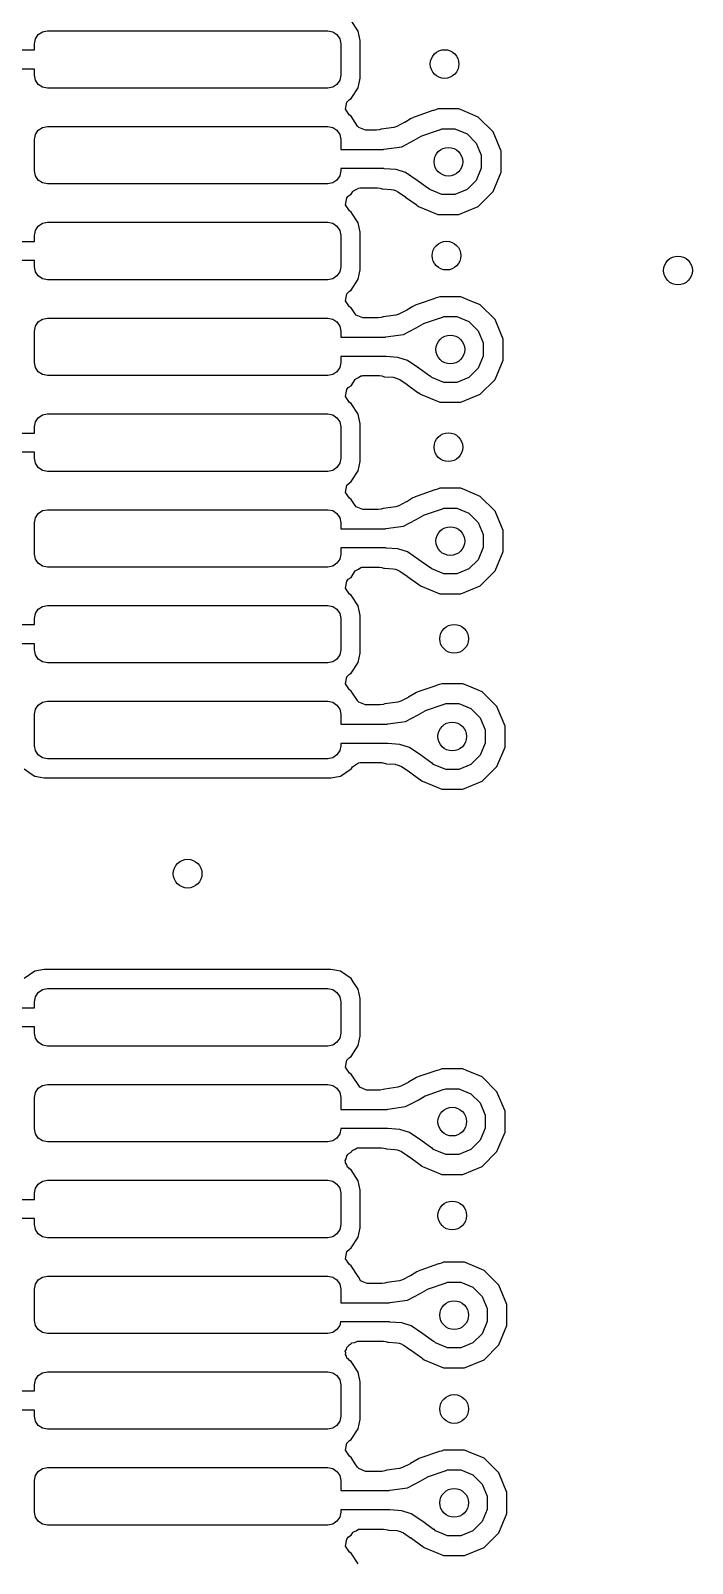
# Model space of a CAD drawing. Extents: x 114.9 to 199.6, y -137.1 to -76.7.
# Drawn here: x 180.48 to 183.93, y -105.03 to -97.03 of the extents above; entities that cross this region are included whole.
import ezdxf

# ---------------------------------------------------------------- set-up
doc = ezdxf.new("R2010")
doc.units = 0
doc.layers.add('BLACK', color=7, linetype='CONTINUOUS')

msp = doc.modelspace()

# ---------------------------------------------------------------- linework, layer by layer
at = {"layer": 'BLACK', "linetype": 'CONTINUOUS'}
for p, q in [((180.51797, -97.04597), (180.54009, -97.03119)), ((180.54009, -97.03119), (180.566182, -97.026)), ((180.566182, -97.026), (182.029818, -97.026)), ((182.029818, -97.026), (182.05591, -97.03119)), ((182.05591, -97.03119), (182.07803, -97.04597)), ((182.188713, -97.028365), (182.151431, -96.972569)), ((182.198499, -97.077568), (182.188713, -97.028365)), ((180.498, -97.094182), (180.50319, -97.06809)), ((180.498, -97.126), (180.498, -97.094182)), ((180.50319, -97.06809), (180.51797, -97.04597)), ((182.07803, -97.04597), (182.09281, -97.06809)), ((182.09281, -97.06809), (182.098, -97.094182)), ((182.098, -97.094182), (182.098, -97.257818)), ((182.1985, -97.274433), (182.198499, -97.077568)), ((175.014, -97.126), (180.498, -97.126)), ((180.498, -97.226), (175.034711, -97.226)), ((180.498, -97.257818), (180.498, -97.226)), ((180.50319, -97.28391), (180.498, -97.257818)), ((182.098, -97.257818), (182.09281, -97.28391)), ((182.188713, -97.323635), (182.1985, -97.274433)), ((180.51797, -97.30603), (180.50319, -97.28391)), ((180.54009, -97.32081), (180.51797, -97.30603)), ((180.566182, -97.326), (180.54009, -97.32081)), ((182.029818, -97.326), (180.566182, -97.326)), ((182.05591, -97.32081), (182.029818, -97.326)), ((182.07803, -97.30603), (182.05591, -97.32081)), ((182.09281, -97.28391), (182.07803, -97.30603)), ((182.151431, -97.379431), (182.188713, -97.323635)), ((182.121875, -97.435561), (182.12919, -97.398778)), ((182.14271, -97.466741), (182.121875, -97.435561)), ((182.12919, -97.398778), (182.142709, -97.385258)), ((182.142709, -97.385258), (182.151431, -97.379431)), ((182.593448, -97.439367), (182.581347, -97.442643)), ((182.6052, -97.4345), (182.593448, -97.439367)), ((182.7148, -97.4345), (182.6052, -97.4345)), ((182.714801, -97.4345), (182.7148, -97.4345)), ((182.735292, -97.442988), (182.714801, -97.4345)), ((182.151431, -97.472569), (182.14271, -97.466741)), ((182.173524, -97.505634), (182.151431, -97.472569)), ((182.185611, -97.523723), (182.173524, -97.505634)), ((182.429588, -97.505634), (182.391044, -97.525605)), ((182.432014, -97.504288), (182.429588, -97.505634)), ((182.464756, -97.484897), (182.432014, -97.504288)), ((182.464799, -97.484873), (182.464756, -97.484897)), ((182.474187, -97.479935), (182.464799, -97.484873)), ((182.474202, -97.479927), (182.474187, -97.479935)), ((182.476325, -97.478944), (182.474202, -97.479927)), ((182.47634, -97.478937), (182.476325, -97.478944)), ((182.486251, -97.474943), (182.47634, -97.478937)), ((182.486279, -97.474933), (182.486251, -97.474943)), ((182.578828, -97.442987), (182.486279, -97.474933)), ((182.581347, -97.442643), (182.578828, -97.442987)), ((182.816058, -97.476443), (182.735292, -97.442988)), ((182.816059, -97.476444), (182.816058, -97.476443)), ((182.816061, -97.476445), (182.816059, -97.476444)), ((182.893555, -97.553939), (182.816061, -97.476445)), ((180.498, -97.594182), (180.50319, -97.56809)), ((180.498, -97.757818), (180.498, -97.594182)), ((180.50319, -97.56809), (180.51797, -97.54597)), ((180.51797, -97.54597), (180.54009, -97.53119)), ((180.54009, -97.53119), (180.566182, -97.526)), ((180.566182, -97.526), (182.029818, -97.526)), ((182.029818, -97.526), (182.05591, -97.53119)), ((182.05591, -97.53119), (182.07803, -97.54597)), ((182.07803, -97.54597), (182.09281, -97.56809)), ((182.09281, -97.56809), (182.098, -97.594182)), ((182.098, -97.594182), (182.098, -97.646)), ((182.191705, -97.531148), (182.185611, -97.523723)), ((182.226353, -97.5455), (182.191705, -97.531148)), ((182.283846, -97.5455), (182.226353, -97.5455)), ((182.298438, -97.543277), (182.283846, -97.5455)), ((182.308552, -97.540121), (182.298438, -97.543277)), ((182.375405, -97.530609), (182.308552, -97.540121)), ((182.391044, -97.525605), (182.375405, -97.530609)), ((182.416267, -97.631359), (182.481999, -97.5973)), ((182.481999, -97.5973), (182.518542, -97.575658)), ((182.518542, -97.575658), (182.520679, -97.574668)), ((182.520679, -97.574668), (182.613253, -97.542714)), ((182.613253, -97.542714), (182.615087, -97.542824)), ((182.615087, -97.542824), (182.625859, -97.538363)), ((182.625859, -97.538363), (182.694141, -97.538363)), ((182.694141, -97.538363), (182.757225, -97.564493)), ((182.757225, -97.564493), (182.805507, -97.612775)), ((182.893555, -97.55394), (182.893555, -97.553939)), ((182.893557, -97.553942), (182.893555, -97.55394)), ((182.9355, -97.6552), (182.893557, -97.553942)), ((182.098, -97.646), (182.32055, -97.646)), ((182.32055, -97.646), (182.323412, -97.64457)), ((182.323412, -97.64457), (182.416267, -97.631359)), ((182.805507, -97.612775), (182.831637, -97.675859)), ((182.831637, -97.675859), (182.831637, -97.744141)), ((182.9355, -97.7648), (182.9355, -97.6552)), ((180.50319, -97.78391), (180.498, -97.757818)), ((182.098, -97.757818), (182.09281, -97.78391)), ((182.322735, -97.746), (182.098, -97.746)), ((182.098, -97.746), (182.098, -97.757818)), ((182.324253, -97.746756), (182.322735, -97.746)), ((182.386637, -97.751086), (182.324253, -97.746756)), ((182.436022, -97.766697), (182.386637, -97.751086)), ((182.831637, -97.744141), (182.805507, -97.807225)), ((180.51797, -97.80603), (180.50319, -97.78391)), ((180.54009, -97.82081), (180.51797, -97.80603)), ((180.566182, -97.826), (180.54009, -97.82081)), ((182.029818, -97.826), (180.566182, -97.826)), ((182.05591, -97.82081), (182.029818, -97.826)), ((182.07803, -97.80603), (182.05591, -97.82081)), ((182.09281, -97.78391), (182.07803, -97.80603)), ((182.496232, -97.807276), (182.436022, -97.766697)), ((182.55298, -97.848407), (182.496232, -97.807276)), ((182.805507, -97.807225), (182.757225, -97.855507)), ((182.893557, -97.866058), (182.9355, -97.7648)), ((182.121875, -97.935561), (182.12919, -97.898778)), ((182.12919, -97.898778), (182.134823, -97.891819)), ((182.134823, -97.891819), (182.138418, -97.888125)), ((182.138418, -97.888125), (182.151431, -97.879431)), ((182.151431, -97.879431), (182.161382, -97.864537)), ((182.161382, -97.864537), (182.164516, -97.861319)), ((182.164516, -97.861319), (182.177931, -97.85555)), ((182.177931, -97.85555), (182.190066, -97.847442)), ((182.190066, -97.847442), (182.198785, -97.846582)), ((182.198785, -97.846582), (182.198969, -97.846504)), ((182.198969, -97.846504), (182.199091, -97.846552)), ((182.199091, -97.846552), (182.199626, -97.8465)), ((182.199626, -97.8465), (182.290176, -97.8465)), ((182.290176, -97.8465), (182.303041, -97.848219)), ((182.303041, -97.848219), (182.311833, -97.850611)), ((182.311833, -97.850611), (182.316948, -97.852003)), ((182.316948, -97.852003), (182.360997, -97.855059)), ((182.360997, -97.855059), (182.372362, -97.857219)), ((182.372362, -97.857219), (182.382949, -97.860565)), ((182.382949, -97.860565), (182.395563, -97.866653)), ((182.395563, -97.866653), (182.435079, -97.893285)), ((182.435079, -97.893285), (182.436443, -97.894238)), ((182.436443, -97.894238), (182.491066, -97.933829)), ((182.5533, -97.848631), (182.55298, -97.848407)), ((182.556564, -97.849296), (182.5533, -97.848631)), ((182.562775, -97.855507), (182.556564, -97.849296)), ((182.625859, -97.881637), (182.562775, -97.855507)), ((182.694141, -97.881637), (182.625859, -97.881637)), ((182.757225, -97.855507), (182.694141, -97.881637)), ((182.816061, -97.943555), (182.893555, -97.866061)), ((182.893555, -97.86606), (182.893557, -97.866058)), ((182.893555, -97.866061), (182.893555, -97.86606)), ((182.14271, -97.966741), (182.121875, -97.935561)), ((182.151431, -97.972569), (182.14271, -97.966741)), ((182.188713, -98.028365), (182.151431, -97.972569)), ((182.491066, -97.933829), (182.49248, -97.934836)), ((182.49248, -97.934836), (182.492528, -97.93487)), ((182.492528, -97.93487), (182.492537, -97.934876)), ((182.492537, -97.934876), (182.494861, -97.936503)), ((182.494861, -97.936503), (182.494809, -97.936577)), ((182.494809, -97.936577), (182.503603, -97.943219)), ((182.503603, -97.943219), (182.503939, -97.943555)), ((182.503939, -97.943555), (182.50394, -97.943555)), ((182.50394, -97.943555), (182.503942, -97.943557)), ((182.503942, -97.943557), (182.6052, -97.9855)), ((182.6052, -97.9855), (182.605202, -97.9855)), ((182.605202, -97.9855), (182.714798, -97.9855)), ((182.714798, -97.9855), (182.7148, -97.9855)), ((182.7148, -97.9855), (182.816058, -97.943557)), ((182.816058, -97.943557), (182.81606, -97.943555)), ((182.81606, -97.943555), (182.816061, -97.943555)), ((180.498, -98.094182), (180.50319, -98.06809)), ((180.50319, -98.06809), (180.51797, -98.04597)), ((180.51797, -98.04597), (180.54009, -98.03119)), ((180.54009, -98.03119), (180.566182, -98.026)), ((180.566182, -98.026), (182.029818, -98.026)), ((182.029818, -98.026), (182.05591, -98.03119)), ((182.05591, -98.03119), (182.07803, -98.04597)), ((182.07803, -98.04597), (182.09281, -98.06809)), ((182.09281, -98.06809), (182.098, -98.094182)), ((182.198499, -98.077568), (182.188713, -98.028365)), ((182.1985, -98.274433), (182.198499, -98.077568)), ((176.044, -98.126), (180.498, -98.126)), ((180.498, -98.126), (180.498, -98.094182)), ((182.098, -98.094182), (182.098, -98.257818)), ((180.498, -98.226), (176.064711, -98.226)), ((180.498, -98.257818), (180.498, -98.226)), ((180.50319, -98.28391), (180.498, -98.257818)), ((180.51797, -98.30603), (180.50319, -98.28391)), ((180.54009, -98.32081), (180.51797, -98.30603)), ((182.07803, -98.30603), (182.05591, -98.32081)), ((182.09281, -98.28391), (182.07803, -98.30603)), ((182.098, -98.257818), (182.09281, -98.28391)), ((182.188713, -98.323635), (182.1985, -98.274433)), ((180.566182, -98.326), (180.54009, -98.32081)), ((182.029818, -98.326), (180.566182, -98.326)), ((182.05591, -98.32081), (182.029818, -98.326)), ((182.121875, -98.435561), (182.12919, -98.398778)), ((182.12919, -98.398778), (182.142709, -98.385258)), ((182.142709, -98.385258), (182.151431, -98.379431)), ((182.151431, -98.379431), (182.188713, -98.323635)), ((182.14271, -98.466741), (182.121875, -98.435561)), ((182.148915, -98.470888), (182.14271, -98.466741)), ((182.151431, -98.472569), (182.148915, -98.470888)), ((182.172248, -98.503723), (182.151431, -98.472569)), ((182.474756, -98.464897), (182.442014, -98.484288)), ((182.474799, -98.464873), (182.474756, -98.464897)), ((182.484187, -98.459935), (182.474799, -98.464873)), ((182.484202, -98.459927), (182.484187, -98.459935)), ((182.486325, -98.458944), (182.484202, -98.459927)), ((182.48634, -98.458937), (182.486325, -98.458944)), ((182.496251, -98.454943), (182.48634, -98.458937)), ((182.496279, -98.454933), (182.496251, -98.454943)), ((182.588828, -98.422987), (182.496279, -98.454933)), ((182.591347, -98.422643), (182.588828, -98.422987)), ((182.603448, -98.419367), (182.591347, -98.422643)), ((182.6152, -98.4145), (182.603448, -98.419367)), ((182.7248, -98.4145), (182.6152, -98.4145)), ((182.724801, -98.4145), (182.7248, -98.4145)), ((182.761947, -98.429887), (182.724801, -98.4145)), ((182.826058, -98.456443), (182.761947, -98.429887)), ((182.826059, -98.456444), (182.826058, -98.456443)), ((182.826061, -98.456445), (182.826059, -98.456444)), ((182.903555, -98.533939), (182.826061, -98.456445)), ((180.50319, -98.56809), (180.51797, -98.54597)), ((180.51797, -98.54597), (180.54009, -98.53119)), ((180.54009, -98.53119), (180.566182, -98.526)), ((180.566182, -98.526), (182.029818, -98.526)), ((182.029818, -98.526), (182.05591, -98.53119)), ((182.05591, -98.53119), (182.07803, -98.54597)), ((182.07803, -98.54597), (182.09281, -98.56809)), ((182.178342, -98.511148), (182.172248, -98.503723)), ((182.21299, -98.5255), (182.178342, -98.511148)), ((182.293846, -98.5255), (182.21299, -98.5255)), ((182.308438, -98.523277), (182.293846, -98.5255)), ((182.318552, -98.520121), (182.308438, -98.523277)), ((182.385405, -98.510609), (182.318552, -98.520121)), ((182.401044, -98.505605), (182.385405, -98.510609)), ((182.439588, -98.485634), (182.401044, -98.505605)), ((182.442014, -98.484288), (182.439588, -98.485634)), ((182.491999, -98.5773), (182.528542, -98.555658)), ((182.528542, -98.555658), (182.530679, -98.554668)), ((182.530679, -98.554668), (182.623253, -98.522714)), ((182.623253, -98.522714), (182.625087, -98.522824)), ((182.625087, -98.522824), (182.635859, -98.518363)), ((182.635859, -98.518363), (182.704141, -98.518363)), ((182.704141, -98.518363), (182.767225, -98.544493)), ((182.767225, -98.544493), (182.815507, -98.592775)), ((182.903555, -98.53394), (182.903555, -98.533939)), ((182.903557, -98.533942), (182.903555, -98.53394)), ((182.9455, -98.6352), (182.903557, -98.533942)), ((180.498, -98.594182), (180.50319, -98.56809)), ((180.498, -98.757818), (180.498, -98.594182)), ((182.09281, -98.56809), (182.098, -98.594182)), ((182.098, -98.594182), (182.098, -98.626)), ((182.098, -98.626), (182.33055, -98.626)), ((182.33055, -98.626), (182.333412, -98.62457)), ((182.333412, -98.62457), (182.426267, -98.611359)), ((182.426267, -98.611359), (182.491999, -98.5773)), ((182.815507, -98.592775), (182.841637, -98.655859)), ((182.9455, -98.7448), (182.9455, -98.6352)), ((182.841637, -98.655859), (182.841637, -98.724141)), ((180.50319, -98.78391), (180.498, -98.757818)), ((180.51797, -98.80603), (180.50319, -98.78391)), ((182.09281, -98.78391), (182.07803, -98.80603)), ((182.098, -98.757818), (182.09281, -98.78391)), ((182.332735, -98.726), (182.098, -98.726)), ((182.098, -98.726), (182.098, -98.757818)), ((182.334253, -98.726756), (182.332735, -98.726)), ((182.396637, -98.731086), (182.334253, -98.726756)), ((182.446022, -98.746697), (182.396637, -98.731086)), ((182.506232, -98.787276), (182.446022, -98.746697)), ((182.56298, -98.828407), (182.506232, -98.787276)), ((182.815507, -98.787225), (182.767225, -98.835507)), ((182.841637, -98.724141), (182.815507, -98.787225)), ((182.903557, -98.846058), (182.9455, -98.7448)), ((180.54009, -98.82081), (180.51797, -98.80603)), ((180.566182, -98.826), (180.54009, -98.82081)), ((182.029818, -98.826), (180.566182, -98.826)), ((182.05591, -98.82081), (182.029818, -98.826)), ((182.07803, -98.80603), (182.05591, -98.82081)), ((182.137057, -98.889035), (182.151431, -98.879431)), ((182.151431, -98.879431), (182.17384, -98.845893)), ((182.17384, -98.845893), (182.175703, -98.843709)), ((182.175703, -98.843709), (182.190042, -98.836387)), ((182.190042, -98.836387), (182.203431, -98.827441)), ((182.203431, -98.827441), (182.208549, -98.826937)), ((182.208549, -98.826937), (182.209104, -98.826654)), ((182.209104, -98.826654), (182.209645, -98.826829)), ((182.209645, -98.826829), (182.21299, -98.8265)), ((182.21299, -98.8265), (182.300176, -98.8265)), ((182.300176, -98.8265), (182.313041, -98.828219)), ((182.313041, -98.828219), (182.321833, -98.830611)), ((182.321833, -98.830611), (182.326948, -98.832003)), ((182.326948, -98.832003), (182.370997, -98.835059)), ((182.370997, -98.835059), (182.382362, -98.837219)), ((182.382362, -98.837219), (182.392949, -98.840565)), ((182.392949, -98.840565), (182.405563, -98.846653)), ((182.405563, -98.846653), (182.445079, -98.873285)), ((182.445079, -98.873285), (182.446443, -98.874238)), ((182.446443, -98.874238), (182.501066, -98.913829)), ((182.5633, -98.828631), (182.56298, -98.828407)), ((182.566564, -98.829296), (182.5633, -98.828631)), ((182.572775, -98.835507), (182.566564, -98.829296)), ((182.635859, -98.861637), (182.572775, -98.835507)), ((182.704141, -98.861637), (182.635859, -98.861637)), ((182.767225, -98.835507), (182.704141, -98.861637)), ((182.826061, -98.923555), (182.903555, -98.846061)), ((182.903555, -98.84606), (182.903557, -98.846058)), ((182.903555, -98.846061), (182.903555, -98.84606)), ((182.121875, -98.935561), (182.12919, -98.898778)), ((182.14271, -98.966741), (182.121875, -98.935561)), ((182.12919, -98.898778), (182.132646, -98.894209)), ((182.132646, -98.894209), (182.137057, -98.889035)), ((182.501066, -98.913829), (182.50248, -98.914836)), ((182.50248, -98.914836), (182.502528, -98.91487)), ((182.502528, -98.91487), (182.502537, -98.914876)), ((182.502537, -98.914876), (182.504861, -98.916503)), ((182.504861, -98.916503), (182.504809, -98.916577)), ((182.504809, -98.916577), (182.513603, -98.923219)), ((182.513603, -98.923219), (182.513939, -98.923555)), ((182.513939, -98.923555), (182.51394, -98.923555)), ((182.51394, -98.923555), (182.513942, -98.923557)), ((182.513942, -98.923557), (182.6152, -98.9655)), ((182.7248, -98.9655), (182.826058, -98.923557)), ((182.826058, -98.923557), (182.82606, -98.923555)), ((182.82606, -98.923555), (182.826061, -98.923555)), ((180.51797, -99.04597), (180.54009, -99.03119)), ((180.54009, -99.03119), (180.566182, -99.026)), ((180.566182, -99.026), (182.029818, -99.026)), ((182.029818, -99.026), (182.05591, -99.03119)), ((182.05591, -99.03119), (182.07803, -99.04597)), ((182.151431, -98.972569), (182.14271, -98.966741)), ((182.188713, -99.028365), (182.151431, -98.972569)), ((182.198499, -99.077568), (182.188713, -99.028365)), ((182.6152, -98.9655), (182.615202, -98.9655)), ((182.615202, -98.9655), (182.724798, -98.9655)), ((182.724798, -98.9655), (182.7248, -98.9655)), ((180.498, -99.094182), (180.50319, -99.06809)), ((180.498, -99.126), (180.498, -99.094182)), ((180.50319, -99.06809), (180.51797, -99.04597)), ((182.07803, -99.04597), (182.09281, -99.06809)), ((182.09281, -99.06809), (182.098, -99.094182)), ((182.098, -99.094182), (182.098, -99.257818)), ((182.198499, -99.115198), (182.198499, -99.077568)), ((182.1985, -99.274433), (182.198499, -99.115198)), ((178.714, -99.126), (180.498, -99.126)), ((180.498, -99.226), (178.734711, -99.226)), ((180.498, -99.257818), (180.498, -99.226)), ((180.50319, -99.28391), (180.498, -99.257818)), ((182.098, -99.257818), (182.09281, -99.28391)), ((182.188713, -99.323635), (182.1985, -99.274433)), ((180.51797, -99.30603), (180.50319, -99.28391)), ((180.54009, -99.32081), (180.51797, -99.30603)), ((180.566182, -99.326), (180.54009, -99.32081)), ((182.029818, -99.326), (180.566182, -99.326)), ((182.05591, -99.32081), (182.029818, -99.326)), ((182.07803, -99.30603), (182.05591, -99.32081)), ((182.09281, -99.28391), (182.07803, -99.30603)), ((182.151431, -99.379431), (182.188713, -99.323635)), ((182.121875, -99.435561), (182.12919, -99.398778)), ((182.14271, -99.466741), (182.121875, -99.435561)), ((182.12919, -99.398778), (182.142709, -99.385258)), ((182.142709, -99.385258), (182.151431, -99.379431)), ((182.588828, -99.422987), (182.496279, -99.454933)), ((182.591347, -99.422643), (182.588828, -99.422987)), ((182.603448, -99.419367), (182.591347, -99.422643)), ((182.6152, -99.4145), (182.603448, -99.419367)), ((182.7248, -99.4145), (182.6152, -99.4145)), ((182.724801, -99.4145), (182.7248, -99.4145)), ((182.745292, -99.422988), (182.724801, -99.4145)), ((182.826058, -99.456443), (182.745292, -99.422988)), ((182.15143, -99.472568), (182.14271, -99.466741)), ((182.151431, -99.472569), (182.15143, -99.472568)), ((182.172248, -99.503723), (182.151431, -99.472569)), ((182.178342, -99.511148), (182.172248, -99.503723)), ((182.21299, -99.5255), (182.178342, -99.511148)), ((182.385405, -99.510609), (182.318552, -99.520121)), ((182.401044, -99.505605), (182.385405, -99.510609)), ((182.439588, -99.485634), (182.401044, -99.505605)), ((182.442014, -99.484288), (182.439588, -99.485634)), ((182.474756, -99.464897), (182.442014, -99.484288)), ((182.474799, -99.464873), (182.474756, -99.464897)), ((182.484187, -99.459935), (182.474799, -99.464873)), ((182.484202, -99.459927), (182.484187, -99.459935)), ((182.486325, -99.458944), (182.484202, -99.459927)), ((182.48634, -99.458937), (182.486325, -99.458944)), ((182.496251, -99.454943), (182.48634, -99.458937)), ((182.496279, -99.454933), (182.496251, -99.454943)), ((182.625087, -99.522824), (182.635859, -99.518363)), ((182.635859, -99.518363), (182.704141, -99.518363)), ((182.704141, -99.518363), (182.767225, -99.544493)), ((182.826059, -99.456444), (182.826058, -99.456443)), ((182.826061, -99.456445), (182.826059, -99.456444)), ((182.903555, -99.533939), (182.826061, -99.456445)), ((180.498, -99.594182), (180.50319, -99.56809)), ((180.498, -99.757818), (180.498, -99.594182)), ((180.50319, -99.56809), (180.51797, -99.54597)), ((180.51797, -99.54597), (180.54009, -99.53119)), ((180.54009, -99.53119), (180.566182, -99.526)), ((180.566182, -99.526), (182.029818, -99.526)), ((182.029818, -99.526), (182.05591, -99.53119)), ((182.05591, -99.53119), (182.07803, -99.54597)), ((182.07803, -99.54597), (182.09281, -99.56809)), ((182.09281, -99.56809), (182.098, -99.594182)), ((182.098, -99.594182), (182.098, -99.626)), ((182.293846, -99.5255), (182.21299, -99.5255)), ((182.308438, -99.523277), (182.293846, -99.5255)), ((182.318552, -99.520121), (182.308438, -99.523277)), ((182.426267, -99.611359), (182.491999, -99.5773)), ((182.491999, -99.5773), (182.528542, -99.555658)), ((182.528542, -99.555658), (182.530679, -99.554668)), ((182.530679, -99.554668), (182.623253, -99.522714)), ((182.623253, -99.522714), (182.625087, -99.522824)), ((182.767225, -99.544493), (182.815507, -99.592775)), ((182.815507, -99.592775), (182.841637, -99.655859)), ((182.903555, -99.53394), (182.903555, -99.533939)), ((182.903557, -99.533942), (182.903555, -99.53394)), ((182.9455, -99.6352), (182.903557, -99.533942)), ((182.098, -99.626), (182.33055, -99.626)), ((182.33055, -99.626), (182.333412, -99.62457)), ((182.333412, -99.62457), (182.426267, -99.611359)), ((182.841637, -99.655859), (182.841637, -99.724141)), ((182.9455, -99.7448), (182.9455, -99.6352)), ((180.50319, -99.78391), (180.498, -99.757818)), ((182.098, -99.757818), (182.09281, -99.78391)), ((182.332735, -99.726), (182.098, -99.726)), ((182.098, -99.726), (182.098, -99.757818)), ((182.334253, -99.726756), (182.332735, -99.726)), ((182.396637, -99.731086), (182.334253, -99.726756)), ((182.446022, -99.746697), (182.396637, -99.731086)), ((182.506232, -99.787276), (182.446022, -99.746697)), ((182.841637, -99.724141), (182.815507, -99.787225)), ((182.903557, -99.846058), (182.9455, -99.7448)), ((180.51797, -99.80603), (180.50319, -99.78391)), ((180.54009, -99.82081), (180.51797, -99.80603)), ((180.566182, -99.826), (180.54009, -99.82081)), ((182.029818, -99.826), (180.566182, -99.826)), ((182.05591, -99.82081), (182.029818, -99.826)), ((182.07803, -99.80603), (182.05591, -99.82081)), ((182.09281, -99.78391), (182.07803, -99.80603)), ((182.175703, -99.843709), (182.190042, -99.836387)), ((182.190042, -99.836387), (182.203431, -99.827441)), ((182.203431, -99.827441), (182.208549, -99.826937)), ((182.208549, -99.826937), (182.209104, -99.826654)), ((182.209104, -99.826654), (182.209645, -99.826829)), ((182.209645, -99.826829), (182.21299, -99.8265)), ((182.21299, -99.8265), (182.300176, -99.8265)), ((182.300176, -99.8265), (182.313041, -99.828219)), ((182.313041, -99.828219), (182.321833, -99.830611)), ((182.321833, -99.830611), (182.326948, -99.832003)), ((182.326948, -99.832003), (182.370997, -99.835059)), ((182.370997, -99.835059), (182.382362, -99.837219)), ((182.382362, -99.837219), (182.392949, -99.840565)), ((182.56298, -99.828407), (182.506232, -99.787276)), ((182.5633, -99.828631), (182.56298, -99.828407)), ((182.566564, -99.829296), (182.5633, -99.828631)), ((182.572775, -99.835507), (182.566564, -99.829296)), ((182.635859, -99.861637), (182.572775, -99.835507)), ((182.767225, -99.835507), (182.704141, -99.861637)), ((182.815507, -99.787225), (182.767225, -99.835507)), ((182.121875, -99.935561), (182.12919, -99.898778)), ((182.12919, -99.898778), (182.132646, -99.894209)), ((182.132646, -99.894209), (182.137057, -99.889035)), ((182.137057, -99.889035), (182.151431, -99.879431)), ((182.151431, -99.879431), (182.17384, -99.845893)), ((182.17384, -99.845893), (182.175703, -99.843709)), ((182.392949, -99.840565), (182.405563, -99.846653)), ((182.405563, -99.846653), (182.445079, -99.873285)), ((182.445079, -99.873285), (182.446443, -99.874238)), ((182.446443, -99.874238), (182.501066, -99.913829)), ((182.501066, -99.913829), (182.50248, -99.914836)), ((182.50248, -99.914836), (182.502528, -99.91487)), ((182.502528, -99.91487), (182.502537, -99.914876)), ((182.502537, -99.914876), (182.504861, -99.916503)), ((182.504861, -99.916503), (182.504809, -99.916577)), ((182.504809, -99.916577), (182.513603, -99.923219)), ((182.704141, -99.861637), (182.635859, -99.861637)), ((182.826061, -99.923555), (182.903555, -99.846061)), ((182.903555, -99.84606), (182.903557, -99.846058)), ((182.903555, -99.846061), (182.903555, -99.84606)), ((182.14271, -99.966741), (182.121875, -99.935561)), ((182.151431, -99.972569), (182.14271, -99.966741)), ((182.188713, -100.028365), (182.151431, -99.972569)), ((182.513603, -99.923219), (182.513939, -99.923555)), ((182.513939, -99.923555), (182.51394, -99.923555)), ((182.51394, -99.923555), (182.513942, -99.923557)), ((182.513942, -99.923557), (182.6152, -99.9655)), ((182.6152, -99.9655), (182.615202, -99.9655)), ((182.615202, -99.9655), (182.724798, -99.9655)), ((182.724798, -99.9655), (182.7248, -99.9655)), ((182.7248, -99.9655), (182.826058, -99.923557)), ((182.826058, -99.923557), (182.82606, -99.923555)), ((182.82606, -99.923555), (182.826061, -99.923555)), ((180.498, -100.094182), (180.50319, -100.06809)), ((180.50319, -100.06809), (180.51797, -100.04597)), ((180.51797, -100.04597), (180.54009, -100.03119)), ((180.54009, -100.03119), (180.566182, -100.026)), ((180.566182, -100.026), (182.029818, -100.026)), ((182.029818, -100.026), (182.05591, -100.03119)), ((182.05591, -100.03119), (182.07803, -100.04597)), ((182.07803, -100.04597), (182.09281, -100.06809)), ((182.09281, -100.06809), (182.098, -100.094182)), ((182.198499, -100.077567), (182.188713, -100.028365)), ((182.198499, -100.077568), (182.198499, -100.077567)), ((182.1985, -100.274433), (182.198499, -100.077568)), ((179.304, -100.126), (180.498, -100.126)), ((180.498, -100.126), (180.498, -100.094182)), ((182.098, -100.094182), (182.098, -100.257818)), ((180.498, -100.226), (179.324711, -100.226)), ((180.498, -100.257818), (180.498, -100.226)), ((180.50319, -100.28391), (180.498, -100.257818)), ((180.51797, -100.30603), (180.50319, -100.28391)), ((180.54009, -100.32081), (180.51797, -100.30603)), ((182.07803, -100.30603), (182.05591, -100.32081)), ((182.09281, -100.28391), (182.07803, -100.30603)), ((182.098, -100.257818), (182.09281, -100.28391)), ((182.188713, -100.323635), (182.1985, -100.274433)), ((180.566182, -100.326), (180.54009, -100.32081)), ((182.029818, -100.326), (180.566182, -100.326)), ((182.05591, -100.32081), (182.029818, -100.326)), ((182.121875, -100.435561), (182.12919, -100.398778)), ((182.12919, -100.398778), (182.142709, -100.385258)), ((182.142709, -100.385258), (182.151431, -100.379431)), ((182.151431, -100.379431), (182.188713, -100.323635)), ((182.14271, -100.466741), (182.121875, -100.435561)), ((182.151431, -100.472569), (182.14271, -100.466741)), ((182.184579, -100.522179), (182.151431, -100.472569)), ((182.494187, -100.479935), (182.484799, -100.484873)), ((182.494202, -100.479927), (182.494187, -100.479935)), ((182.496325, -100.478944), (182.494202, -100.479927)), ((182.49634, -100.478937), (182.496325, -100.478944)), ((182.506251, -100.474943), (182.49634, -100.478937)), ((182.506279, -100.474933), (182.506251, -100.474943)), ((182.598828, -100.442987), (182.506279, -100.474933)), ((182.601347, -100.442643), (182.598828, -100.442987)), ((182.613448, -100.439367), (182.601347, -100.442643)), ((182.6252, -100.4345), (182.613448, -100.439367)), ((182.7348, -100.4345), (182.6252, -100.4345)), ((182.734801, -100.4345), (182.7348, -100.4345)), ((182.766419, -100.447597), (182.734801, -100.4345)), ((182.836058, -100.476443), (182.766419, -100.447597)), ((182.836059, -100.476444), (182.836058, -100.476443)), ((182.836061, -100.476445), (182.836059, -100.476444)), ((182.913555, -100.553939), (182.836061, -100.476445)), ((180.50319, -100.56809), (180.51797, -100.54597)), ((180.51797, -100.54597), (180.54009, -100.53119)), ((180.54009, -100.53119), (180.566182, -100.526)), ((180.566182, -100.526), (182.029818, -100.526)), ((182.029818, -100.526), (182.05591, -100.53119)), ((182.05591, -100.53119), (182.07803, -100.54597)), ((182.07803, -100.54597), (182.09281, -100.56809)), ((182.185611, -100.523723), (182.184579, -100.522179)), ((182.191705, -100.531148), (182.185611, -100.523723)), ((182.226353, -100.5455), (182.191705, -100.531148)), ((182.303846, -100.5455), (182.226353, -100.5455)), ((182.318438, -100.543277), (182.303846, -100.5455)), ((182.328552, -100.540121), (182.318438, -100.543277)), ((182.395405, -100.530609), (182.328552, -100.540121)), ((182.411044, -100.525605), (182.395405, -100.530609)), ((182.449588, -100.505634), (182.411044, -100.525605)), ((182.452014, -100.504288), (182.449588, -100.505634)), ((182.484756, -100.484897), (182.452014, -100.504288)), ((182.484799, -100.484873), (182.484756, -100.484897)), ((182.540679, -100.574668), (182.633253, -100.542714)), ((182.633253, -100.542714), (182.635087, -100.542824)), ((182.635087, -100.542824), (182.645859, -100.538363)), ((182.645859, -100.538363), (182.714141, -100.538363)), ((182.714141, -100.538363), (182.777225, -100.564493)), ((182.913555, -100.55394), (182.913555, -100.553939)), ((182.913557, -100.553942), (182.913555, -100.55394)), ((182.9555, -100.6552), (182.913557, -100.553942)), ((180.498, -100.594182), (180.50319, -100.56809)), ((180.498, -100.757818), (180.498, -100.594182)), ((182.09281, -100.56809), (182.098, -100.594182)), ((182.098, -100.594182), (182.098, -100.646)), ((182.343412, -100.64457), (182.436267, -100.631359)), ((182.436267, -100.631359), (182.501999, -100.5973)), ((182.501999, -100.5973), (182.538542, -100.575658)), ((182.538542, -100.575658), (182.540679, -100.574668)), ((182.777225, -100.564493), (182.825507, -100.612775)), ((182.825507, -100.612775), (182.851637, -100.675859)), ((182.098, -100.646), (182.34055, -100.646)), ((182.34055, -100.646), (182.343412, -100.64457)), ((182.851637, -100.675859), (182.851637, -100.744141)), ((182.9555, -100.7648), (182.9555, -100.6552)), ((180.50319, -100.78391), (180.498, -100.757818)), ((180.51797, -100.80603), (180.50319, -100.78391)), ((182.09281, -100.78391), (182.07803, -100.80603)), ((182.098, -100.757818), (182.09281, -100.78391)), ((182.342735, -100.746), (182.098, -100.746)), ((182.098, -100.746), (182.098, -100.757818)), ((182.344253, -100.746756), (182.342735, -100.746)), ((182.406637, -100.751086), (182.344253, -100.746756)), ((182.456022, -100.766697), (182.406637, -100.751086)), ((182.516232, -100.807276), (182.456022, -100.766697)), ((182.851637, -100.744141), (182.825507, -100.807225)), ((182.913557, -100.866058), (182.9555, -100.7648)), ((180.444568, -100.879431), (180.481683, -100.90423)), ((180.54009, -100.82081), (180.51797, -100.80603)), ((180.566182, -100.826), (180.54009, -100.82081)), ((182.029818, -100.826), (180.566182, -100.826)), ((182.05591, -100.82081), (182.029818, -100.826)), ((182.07803, -100.80603), (182.05591, -100.82081)), ((182.095635, -100.916713), (182.151431, -100.879431)), ((182.151431, -100.879431), (182.153328, -100.876592)), ((182.153328, -100.876592), (182.158884, -100.868278)), ((182.158884, -100.868278), (182.190066, -100.847442)), ((182.190066, -100.847442), (182.199626, -100.8465)), ((182.199626, -100.8465), (182.310176, -100.8465)), ((182.310176, -100.8465), (182.316263, -100.84688)), ((182.316263, -100.84688), (182.319705, -100.84731)), ((182.319705, -100.84731), (182.336948, -100.852003)), ((182.336948, -100.852003), (182.382344, -100.855153)), ((182.382344, -100.855153), (182.383684, -100.855321)), ((182.383684, -100.855321), (182.384341, -100.855695)), ((182.384341, -100.855695), (182.392362, -100.857219)), ((182.392362, -100.857219), (182.402949, -100.860565)), ((182.402949, -100.860565), (182.415563, -100.866653)), ((182.415563, -100.866653), (182.455079, -100.893285)), ((182.57298, -100.848407), (182.516232, -100.807276)), ((182.5733, -100.848631), (182.57298, -100.848407)), ((182.576564, -100.849296), (182.5733, -100.848631)), ((182.582775, -100.855507), (182.576564, -100.849296)), ((182.645859, -100.881637), (182.582775, -100.855507)), ((182.777225, -100.855507), (182.714141, -100.881637)), ((182.825507, -100.807225), (182.777225, -100.855507)), ((182.836061, -100.943555), (182.913555, -100.866061)), ((182.913555, -100.86606), (182.913557, -100.866058)), ((182.913555, -100.866061), (182.913555, -100.86606)), ((180.481683, -100.90423), (180.500365, -100.916713)), ((180.500365, -100.916713), (180.500367, -100.916714)), ((180.500367, -100.916714), (180.529832, -100.922574)), ((180.529832, -100.922574), (180.549567, -100.9265)), ((180.549567, -100.9265), (182.046432, -100.926499)), ((182.046432, -100.926499), (182.095635, -100.916713)), ((182.455079, -100.893285), (182.456443, -100.894238)), ((182.456443, -100.894238), (182.511066, -100.933829)), ((182.511066, -100.933829), (182.51248, -100.934836)), ((182.51248, -100.934836), (182.512528, -100.93487)), ((182.512528, -100.93487), (182.512537, -100.934876)), ((182.512537, -100.934876), (182.514861, -100.936503)), ((182.514861, -100.936503), (182.514809, -100.936577)), ((182.514809, -100.936577), (182.523603, -100.943219)), ((182.523603, -100.943219), (182.523939, -100.943555)), ((182.523939, -100.943555), (182.52394, -100.943555)), ((182.52394, -100.943555), (182.523942, -100.943557)), ((182.523942, -100.943557), (182.6252, -100.9855)), ((182.714141, -100.881637), (182.645859, -100.881637)), ((182.7348, -100.9855), (182.836058, -100.943557)), ((182.836058, -100.943557), (182.83606, -100.943555)), ((182.83606, -100.943555), (182.836061, -100.943555)), ((182.6252, -100.9855), (182.625202, -100.9855)), ((182.625202, -100.9855), (182.734798, -100.9855)), ((182.734798, -100.9855), (182.7348, -100.9855)), ((180.500364, -101.935287), (180.444568, -101.972568)), ((180.549569, -101.9255), (180.500364, -101.935287)), ((182.046435, -101.9255), (180.549569, -101.9255)), ((182.095632, -101.935285), (182.046435, -101.9255)), ((182.151431, -101.972568), (182.095632, -101.935285)), ((182.163294, -101.990323), (182.151431, -101.972568)), ((182.188713, -102.028365), (182.163294, -101.990323)), ((180.498, -102.094182), (180.50319, -102.06809)), ((180.50319, -102.06809), (180.51797, -102.04597)), ((180.51797, -102.04597), (180.54009, -102.03119)), ((180.54009, -102.03119), (180.566182, -102.026)), ((180.566182, -102.026), (182.029818, -102.026)), ((182.029818, -102.026), (182.05591, -102.03119)), ((182.05591, -102.03119), (182.07803, -102.04597)), ((182.07803, -102.04597), (182.09281, -102.06809)), ((182.09281, -102.06809), (182.098, -102.094182)), ((182.198499, -102.077567), (182.188713, -102.028365)), ((182.198499, -102.077568), (182.198499, -102.077567)), ((182.1985, -102.274433), (182.198499, -102.077568)), ((178.684, -102.126), (180.498, -102.126)), ((180.498, -102.126), (180.498, -102.094182)), ((182.098, -102.094182), (182.098, -102.257818)), ((180.498, -102.226), (178.70471, -102.226)), ((180.498, -102.257818), (180.498, -102.226)), ((180.50319, -102.28391), (180.498, -102.257818)), ((180.51797, -102.30603), (180.50319, -102.28391)), ((180.54009, -102.32081), (180.51797, -102.30603)), ((182.07803, -102.30603), (182.05591, -102.32081)), ((182.09281, -102.28391), (182.07803, -102.30603)), ((182.098, -102.257818), (182.09281, -102.28391)), ((182.188713, -102.323635), (182.1985, -102.274433)), ((180.566182, -102.326), (180.54009, -102.32081)), ((182.029818, -102.326), (180.566182, -102.326)), ((182.05591, -102.32081), (182.029818, -102.326)), ((182.121875, -102.435561), (182.12919, -102.398778)), ((182.12919, -102.398778), (182.142709, -102.385258)), ((182.142709, -102.385258), (182.151431, -102.379431)), ((182.151431, -102.379431), (182.188713, -102.323635)), ((182.14271, -102.466741), (182.121875, -102.435561)), ((182.151431, -102.472569), (182.14271, -102.466741)), ((182.162372, -102.488944), (182.151431, -102.472569)), ((182.598828, -102.452987), (182.506279, -102.484933)), ((182.601347, -102.452643), (182.598828, -102.452987)), ((182.613448, -102.449367), (182.601347, -102.452643)), ((182.6252, -102.4445), (182.613448, -102.449367)), ((182.7348, -102.4445), (182.6252, -102.4445)), ((182.734801, -102.4445), (182.7348, -102.4445)), ((182.755292, -102.452988), (182.734801, -102.4445)), ((182.836058, -102.486443), (182.755292, -102.452988)), ((180.50319, -102.56809), (180.51797, -102.54597)), ((180.51797, -102.54597), (180.54009, -102.53119)), ((180.54009, -102.53119), (180.566182, -102.526)), ((180.566182, -102.526), (182.029818, -102.526)), ((182.029818, -102.526), (182.05591, -102.53119)), ((182.05591, -102.53119), (182.07803, -102.54597)), ((182.07803, -102.54597), (182.09281, -102.56809)), ((182.191394, -102.532378), (182.162372, -102.488944)), ((182.191941, -102.532012), (182.191394, -102.532378)), ((182.198045, -102.541148), (182.191941, -102.532012)), ((182.232693, -102.5555), (182.198045, -102.541148)), ((182.303846, -102.5555), (182.232693, -102.5555)), ((182.318438, -102.553277), (182.303846, -102.5555)), ((182.328552, -102.550121), (182.318438, -102.553277)), ((182.395405, -102.540609), (182.328552, -102.550121)), ((182.411044, -102.535605), (182.395405, -102.540609)), ((182.449588, -102.515634), (182.411044, -102.535605)), ((182.452014, -102.514288), (182.449588, -102.515634)), ((182.484756, -102.494897), (182.452014, -102.514288)), ((182.484799, -102.494873), (182.484756, -102.494897)), ((182.494187, -102.489935), (182.484799, -102.494873)), ((182.494202, -102.489927), (182.494187, -102.489935)), ((182.496325, -102.488944), (182.494202, -102.489927)), ((182.49634, -102.488937), (182.496325, -102.488944)), ((182.506251, -102.484943), (182.49634, -102.488937)), ((182.506279, -102.484933), (182.506251, -102.484943)), ((182.540679, -102.584668), (182.633253, -102.552714)), ((182.633253, -102.552714), (182.635087, -102.552824)), ((182.635087, -102.552824), (182.645859, -102.548363)), ((182.645859, -102.548363), (182.714141, -102.548363)), ((182.714141, -102.548363), (182.777225, -102.574493)), ((182.836059, -102.486444), (182.836058, -102.486443)), ((182.836061, -102.486445), (182.836059, -102.486444)), ((182.913555, -102.563939), (182.836061, -102.486445)), ((180.498, -102.594182), (180.50319, -102.56809)), ((180.498, -102.757818), (180.498, -102.594182)), ((182.09281, -102.56809), (182.098, -102.594182)), ((182.098, -102.594182), (182.098, -102.656)), ((182.436267, -102.641359), (182.501999, -102.6073)), ((182.501999, -102.6073), (182.538542, -102.585658)), ((182.538542, -102.585658), (182.540679, -102.584668)), ((182.777225, -102.574493), (182.825507, -102.622775)), ((182.825507, -102.622775), (182.851637, -102.685859)), ((182.913555, -102.56394), (182.913555, -102.563939)), ((182.913557, -102.563942), (182.913555, -102.56394)), ((182.9555, -102.6652), (182.913557, -102.563942)), ((182.098, -102.656), (182.34055, -102.656)), ((182.34055, -102.656), (182.343412, -102.65457)), ((182.343412, -102.65457), (182.436267, -102.641359)), ((182.851637, -102.685859), (182.851637, -102.754141)), ((182.9555, -102.7748), (182.9555, -102.6652)), ((180.50319, -102.78391), (180.498, -102.757818)), ((180.51797, -102.80603), (180.50319, -102.78391)), ((182.09281, -102.78391), (182.07803, -102.80603)), ((182.098, -102.757818), (182.09281, -102.78391)), ((182.342735, -102.756), (182.098, -102.756)), ((182.098, -102.756), (182.098, -102.757818)), ((182.344253, -102.756756), (182.342735, -102.756)), ((182.406637, -102.761086), (182.344253, -102.756756)), ((182.456022, -102.776697), (182.406637, -102.761086)), ((182.516232, -102.817276), (182.456022, -102.776697)), ((182.851637, -102.754141), (182.825507, -102.817225)), ((182.913557, -102.876058), (182.9555, -102.7748)), ((180.54009, -102.82081), (180.51797, -102.80603)), ((180.566182, -102.826), (180.54009, -102.82081)), ((182.029818, -102.826), (180.566182, -102.826)), ((182.05591, -102.82081), (182.029818, -102.826)), ((182.07803, -102.80603), (182.05591, -102.82081)), ((182.13988, -102.887148), (182.151431, -102.879431)), ((182.151431, -102.879431), (182.155677, -102.873075)), ((182.155677, -102.873075), (182.16035, -102.868913)), ((182.16035, -102.868913), (182.172597, -102.864648)), ((182.172597, -102.864648), (182.183381, -102.857442)), ((182.183381, -102.857442), (182.192944, -102.8565)), ((182.192944, -102.8565), (182.310176, -102.8565)), ((182.310176, -102.8565), (182.323041, -102.858219)), ((182.323041, -102.858219), (182.331833, -102.860611)), ((182.331833, -102.860611), (182.336948, -102.862003)), ((182.336948, -102.862003), (182.380997, -102.865059)), ((182.380997, -102.865059), (182.392362, -102.867219)), ((182.392362, -102.867219), (182.402949, -102.870565)), ((182.402949, -102.870565), (182.415563, -102.876653)), ((182.415563, -102.876653), (182.448391, -102.898778)), ((182.57298, -102.858407), (182.516232, -102.817276)), ((182.5733, -102.858631), (182.57298, -102.858407)), ((182.576564, -102.859296), (182.5733, -102.858631)), ((182.582775, -102.865507), (182.576564, -102.859296)), ((182.645859, -102.891637), (182.582775, -102.865507)), ((182.777225, -102.865507), (182.714141, -102.891637)), ((182.825507, -102.817225), (182.777225, -102.865507)), ((182.836061, -102.953555), (182.913555, -102.876061)), ((182.913555, -102.87606), (182.913557, -102.876058)), ((182.913555, -102.876061), (182.913555, -102.87606)), ((182.121014, -102.923177), (182.126108, -102.914273)), ((182.123129, -102.929252), (182.121014, -102.923177)), ((182.121875, -102.935561), (182.123129, -102.929252)), ((182.129081, -102.946345), (182.121875, -102.935561)), ((182.126108, -102.914273), (182.12919, -102.898778)), ((182.133346, -102.958594), (182.129081, -102.946345)), ((182.12919, -102.898778), (182.137339, -102.889413)), ((182.139136, -102.961393), (182.133346, -102.958594)), ((182.137339, -102.889413), (182.13988, -102.887148)), ((182.448391, -102.898778), (182.455079, -102.903285)), ((182.455079, -102.903285), (182.456443, -102.904238)), ((182.456443, -102.904238), (182.511066, -102.943829)), ((182.511066, -102.943829), (182.51248, -102.944836)), ((182.51248, -102.944836), (182.512528, -102.94487)), ((182.512528, -102.94487), (182.512537, -102.944876)), ((182.512537, -102.944876), (182.514861, -102.946503)), ((182.514861, -102.946503), (182.514809, -102.946577)), ((182.514809, -102.946577), (182.523603, -102.953219)), ((182.523603, -102.953219), (182.523939, -102.953555)), ((182.523939, -102.953555), (182.52394, -102.953555)), ((182.52394, -102.953555), (182.523942, -102.953557)), ((182.523942, -102.953557), (182.6252, -102.9955)), ((182.714141, -102.891637), (182.645859, -102.891637)), ((182.7348, -102.9955), (182.836058, -102.953557)), ((182.836058, -102.953557), (182.83606, -102.953555)), ((182.83606, -102.953555), (182.836061, -102.953555)), ((180.51797, -103.04597), (180.54009, -103.03119)), ((180.54009, -103.03119), (180.566182, -103.026)), ((180.566182, -103.026), (182.029818, -103.026)), ((182.029818, -103.026), (182.05591, -103.03119)), ((182.05591, -103.03119), (182.07803, -103.04597)), ((182.14271, -102.966741), (182.139136, -102.961393)), ((182.151431, -102.972569), (182.14271, -102.966741)), ((182.188713, -103.028365), (182.151431, -102.972569)), ((182.198499, -103.077568), (182.188713, -103.028365)), ((182.6252, -102.9955), (182.625202, -102.9955)), ((182.625202, -102.9955), (182.734798, -102.9955)), ((182.734798, -102.9955), (182.7348, -102.9955)), ((180.498, -103.094182), (180.50319, -103.06809)), ((180.498, -103.126), (180.498, -103.094182)), ((180.50319, -103.06809), (180.51797, -103.04597)), ((182.07803, -103.04597), (182.09281, -103.06809)), ((182.09281, -103.06809), (182.098, -103.094182)), ((182.098, -103.094182), (182.098, -103.257818)), ((182.1985, -103.274433), (182.198499, -103.077568)), ((179.044, -103.126), (180.498, -103.126)), ((180.498, -103.226), (179.06471, -103.226)), ((180.498, -103.257818), (180.498, -103.226)), ((180.50319, -103.28391), (180.498, -103.257818)), ((182.098, -103.257818), (182.09281, -103.28391)), ((182.188713, -103.323635), (182.1985, -103.274433)), ((180.51797, -103.30603), (180.50319, -103.28391)), ((180.54009, -103.32081), (180.51797, -103.30603)), ((180.566182, -103.326), (180.54009, -103.32081)), ((182.029818, -103.326), (180.566182, -103.326)), ((182.05591, -103.32081), (182.029818, -103.326)), ((182.07803, -103.30603), (182.05591, -103.32081)), ((182.09281, -103.28391), (182.07803, -103.30603)), ((182.151431, -103.379431), (182.188713, -103.323635)), ((182.121875, -103.435561), (182.12919, -103.398778)), ((182.14271, -103.466741), (182.121875, -103.435561)), ((182.12919, -103.398778), (182.142709, -103.385258)), ((182.142709, -103.385258), (182.151431, -103.379431)), ((182.151431, -103.472569), (182.14271, -103.466741)), ((182.188713, -103.528365), (182.151431, -103.472569)), ((182.494756, -103.504897), (182.462014, -103.524288)), ((182.494799, -103.504873), (182.494756, -103.504897)), ((182.504187, -103.499935), (182.494799, -103.504873)), ((182.504202, -103.499927), (182.504187, -103.499935)), ((182.506325, -103.498944), (182.504202, -103.499927)), ((182.50634, -103.498937), (182.506325, -103.498944)), ((182.516251, -103.494943), (182.50634, -103.498937)), ((182.516279, -103.494933), (182.516251, -103.494943)), ((182.608828, -103.462987), (182.516279, -103.494933)), ((182.611347, -103.462643), (182.608828, -103.462987)), ((182.623448, -103.459367), (182.611347, -103.462643)), ((182.6352, -103.4545), (182.623448, -103.459367)), ((182.7448, -103.4545), (182.6352, -103.4545)), ((182.744801, -103.4545), (182.7448, -103.4545)), ((182.785723, -103.471451), (182.744801, -103.4545)), ((182.846058, -103.496443), (182.785723, -103.471451)), ((182.846059, -103.496444), (182.846058, -103.496443)), ((182.846061, -103.496445), (182.846059, -103.496444)), ((182.923555, -103.573939), (182.846061, -103.496445)), ((180.498, -103.594182), (180.50319, -103.56809)), ((180.498, -103.757818), (180.498, -103.594182)), ((180.50319, -103.56809), (180.51797, -103.54597)), ((180.51797, -103.54597), (180.54009, -103.53119)), ((180.54009, -103.53119), (180.566182, -103.526)), ((180.566182, -103.526), (182.029818, -103.526)), ((182.029818, -103.526), (182.05591, -103.53119)), ((182.05591, -103.53119), (182.07803, -103.54597)), ((182.07803, -103.54597), (182.09281, -103.56809)), ((182.09281, -103.56809), (182.098, -103.594182)), ((182.098, -103.594182), (182.098, -103.666)), ((182.188713, -103.528367), (182.188713, -103.528365)), ((182.19056, -103.532825), (182.188713, -103.528367)), ((182.191632, -103.53238), (182.19056, -103.532825)), ((182.201665, -103.551148), (182.191632, -103.53238)), ((182.236313, -103.5655), (182.201665, -103.551148)), ((182.313846, -103.5655), (182.236313, -103.5655)), ((182.328438, -103.563277), (182.313846, -103.5655)), ((182.338552, -103.560121), (182.328438, -103.563277)), ((182.405405, -103.550609), (182.338552, -103.560121)), ((182.421044, -103.545605), (182.405405, -103.550609)), ((182.459588, -103.525634), (182.421044, -103.545605)), ((182.462014, -103.524288), (182.459588, -103.525634)), ((182.511999, -103.6173), (182.548542, -103.595658)), ((182.548542, -103.595658), (182.550679, -103.594668)), ((182.550679, -103.594668), (182.643253, -103.562714)), ((182.643253, -103.562714), (182.645087, -103.562824)), ((182.645087, -103.562824), (182.655859, -103.558363)), ((182.655859, -103.558363), (182.724141, -103.558363)), ((182.724141, -103.558363), (182.787225, -103.584493)), ((182.787225, -103.584493), (182.835507, -103.632775)), ((182.923555, -103.57394), (182.923555, -103.573939)), ((182.923557, -103.573942), (182.923555, -103.57394)), ((182.9655, -103.6752), (182.923557, -103.573942)), ((182.098, -103.666), (182.35055, -103.666)), ((182.35055, -103.666), (182.353412, -103.66457)), ((182.353412, -103.66457), (182.446267, -103.651359)), ((182.446267, -103.651359), (182.511999, -103.6173)), ((182.835507, -103.632775), (182.861637, -103.695859)), ((182.9655, -103.7848), (182.9655, -103.6752)), ((180.50319, -103.78391), (180.498, -103.757818)), ((182.861637, -103.695859), (182.861637, -103.764141)), ((180.51797, -103.80603), (180.50319, -103.78391)), ((180.54009, -103.82081), (180.51797, -103.80603)), ((180.566182, -103.826), (180.54009, -103.82081)), ((182.029818, -103.826), (180.566182, -103.826)), ((182.05591, -103.82081), (182.029818, -103.826)), ((182.07803, -103.80603), (182.05591, -103.82081)), ((182.09281, -103.78391), (182.07803, -103.80603)), ((182.096373, -103.766), (182.09281, -103.78391)), ((182.352735, -103.766), (182.096373, -103.766)), ((182.354253, -103.766756), (182.352735, -103.766)), ((182.416637, -103.771086), (182.354253, -103.766756)), ((182.466022, -103.786697), (182.416637, -103.771086)), ((182.526232, -103.827276), (182.466022, -103.786697)), ((182.58298, -103.868407), (182.526232, -103.827276)), ((182.835507, -103.827225), (182.787225, -103.875507)), ((182.861637, -103.764141), (182.835507, -103.827225)), ((182.923557, -103.886058), (182.9655, -103.7848)), ((182.121606, -103.917904), (182.127066, -103.909457)), ((182.123636, -103.926704), (182.121606, -103.917904)), ((182.127066, -103.909457), (182.12919, -103.898778)), ((182.12919, -103.898778), (182.141486, -103.886103)), ((182.141486, -103.886103), (182.142086, -103.885675)), ((182.142086, -103.885675), (182.151431, -103.879431)), ((182.151431, -103.879431), (182.151965, -103.87863)), ((182.151965, -103.87863), (182.156212, -103.875603)), ((182.156212, -103.875603), (182.170816, -103.872233)), ((182.170816, -103.872233), (182.184659, -103.8665)), ((182.184659, -103.8665), (182.320176, -103.8665)), ((182.320176, -103.8665), (182.333041, -103.868219)), ((182.333041, -103.868219), (182.341833, -103.870611)), ((182.341833, -103.870611), (182.346948, -103.872003)), ((182.346948, -103.872003), (182.390997, -103.875059)), ((182.390997, -103.875059), (182.402362, -103.877219)), ((182.402362, -103.877219), (182.412949, -103.880565)), ((182.412949, -103.880565), (182.425563, -103.886653)), ((182.425563, -103.886653), (182.434708, -103.892816)), ((182.434708, -103.892816), (182.464415, -103.912838)), ((182.464415, -103.912838), (182.465079, -103.913285)), ((182.465079, -103.913285), (182.466443, -103.914238)), ((182.466443, -103.914238), (182.521066, -103.953829)), ((182.5833, -103.868631), (182.58298, -103.868407)), ((182.586564, -103.869296), (182.5833, -103.868631)), ((182.592775, -103.875507), (182.586564, -103.869296)), ((182.655859, -103.901637), (182.592775, -103.875507)), ((182.724141, -103.901637), (182.655859, -103.901637)), ((182.787225, -103.875507), (182.724141, -103.901637)), ((182.846061, -103.963555), (182.923555, -103.886061)), ((182.923555, -103.88606), (182.923557, -103.886058)), ((182.923555, -103.886061), (182.923555, -103.88606)), ((182.121875, -103.935561), (182.123636, -103.926704)), ((182.127685, -103.944256), (182.121875, -103.935561)), ((182.130036, -103.954447), (182.127685, -103.944256)), ((182.137693, -103.959233), (182.130036, -103.954447)), ((182.14271, -103.966741), (182.137693, -103.959233)), ((182.151431, -103.972569), (182.14271, -103.966741)), ((182.188713, -104.028365), (182.151431, -103.972569)), ((182.521066, -103.953829), (182.52248, -103.954836)), ((182.52248, -103.954836), (182.522528, -103.95487)), ((182.522528, -103.95487), (182.522537, -103.954876)), ((182.522537, -103.954876), (182.524861, -103.956503)), ((182.524861, -103.956503), (182.524809, -103.956577)), ((182.524809, -103.956577), (182.533603, -103.963219)), ((182.533603, -103.963219), (182.533939, -103.963555)), ((182.533939, -103.963555), (182.53394, -103.963555)), ((182.53394, -103.963555), (182.533942, -103.963557)), ((182.533942, -103.963557), (182.6352, -104.0055)), ((182.7448, -104.0055), (182.846058, -103.963557)), ((182.846058, -103.963557), (182.84606, -103.963555)), ((182.84606, -103.963555), (182.846061, -103.963555)), ((180.498, -104.094182), (180.50319, -104.06809)), ((180.50319, -104.06809), (180.51797, -104.04597)), ((180.51797, -104.04597), (180.54009, -104.03119)), ((180.54009, -104.03119), (180.566182, -104.026)), ((180.566182, -104.026), (182.029818, -104.026)), ((182.029818, -104.026), (182.05591, -104.03119)), ((182.05591, -104.03119), (182.07803, -104.04597)), ((182.07803, -104.04597), (182.09281, -104.06809)), ((182.09281, -104.06809), (182.098, -104.094182)), ((182.198499, -104.077568), (182.188713, -104.028365)), ((182.198499, -104.135198), (182.198499, -104.077568)), ((182.6352, -104.0055), (182.635202, -104.0055)), ((182.635202, -104.0055), (182.744798, -104.0055)), ((182.744798, -104.0055), (182.7448, -104.0055)), ((179.364, -104.126), (180.498, -104.126)), ((180.498, -104.126), (180.498, -104.094182)), ((182.098, -104.094182), (182.098, -104.257818)), ((182.1985, -104.274433), (182.198499, -104.135198)), ((180.498, -104.226), (179.384711, -104.226)), ((180.498, -104.257818), (180.498, -104.226)), ((180.50319, -104.28391), (180.498, -104.257818)), ((180.51797, -104.30603), (180.50319, -104.28391)), ((180.54009, -104.32081), (180.51797, -104.30603)), ((182.07803, -104.30603), (182.05591, -104.32081)), ((182.09281, -104.28391), (182.07803, -104.30603)), ((182.098, -104.257818), (182.09281, -104.28391)), ((182.188713, -104.323635), (182.1985, -104.274433)), ((180.566182, -104.326), (180.54009, -104.32081)), ((182.029818, -104.326), (180.566182, -104.326)), ((182.05591, -104.32081), (182.029818, -104.326)), ((182.121875, -104.435561), (182.12919, -104.398778)), ((182.12919, -104.398778), (182.142709, -104.385258)), ((182.142709, -104.385258), (182.151431, -104.379431)), ((182.151431, -104.379431), (182.188713, -104.323635)), ((182.14271, -104.466741), (182.121875, -104.435561)), ((182.151431, -104.472569), (182.14271, -104.466741)), ((182.173524, -104.505634), (182.151431, -104.472569)), ((182.504187, -104.479935), (182.494799, -104.484873)), ((182.504202, -104.479927), (182.504187, -104.479935)), ((182.506325, -104.478944), (182.504202, -104.479927)), ((182.50634, -104.478937), (182.506325, -104.478944)), ((182.516251, -104.474943), (182.50634, -104.478937)), ((182.516279, -104.474933), (182.516251, -104.474943)), ((182.608828, -104.442987), (182.516279, -104.474933)), ((182.611347, -104.442643), (182.608828, -104.442987)), ((182.623448, -104.439367), (182.611347, -104.442643)), ((182.6352, -104.4345), (182.623448, -104.439367)), ((182.7448, -104.4345), (182.6352, -104.4345)), ((182.744801, -104.4345), (182.7448, -104.4345)), ((182.765292, -104.442988), (182.744801, -104.4345)), ((182.846058, -104.476443), (182.765292, -104.442988)), ((182.846059, -104.476444), (182.846058, -104.476443)), ((182.846061, -104.476445), (182.846059, -104.476444)), ((182.923555, -104.553939), (182.846061, -104.476445)), ((180.50319, -104.56809), (180.51797, -104.54597)), ((180.51797, -104.54597), (180.54009, -104.53119)), ((180.54009, -104.53119), (180.566182, -104.526)), ((180.566182, -104.526), (182.029818, -104.526)), ((182.029818, -104.526), (182.05591, -104.53119)), ((182.05591, -104.53119), (182.07803, -104.54597)), ((182.07803, -104.54597), (182.09281, -104.56809)), ((182.185611, -104.523723), (182.173524, -104.505634)), ((182.191705, -104.531148), (182.185611, -104.523723)), ((182.226353, -104.5455), (182.191705, -104.531148)), ((182.313846, -104.5455), (182.226353, -104.5455)), ((182.328438, -104.543277), (182.313846, -104.5455)), ((182.338552, -104.540121), (182.328438, -104.543277)), ((182.405405, -104.530609), (182.338552, -104.540121)), ((182.421044, -104.525605), (182.405405, -104.530609)), ((182.459588, -104.505634), (182.421044, -104.525605)), ((182.462014, -104.504288), (182.459588, -104.505634)), ((182.494756, -104.484897), (182.462014, -104.504288)), ((182.494799, -104.484873), (182.494756, -104.484897)), ((182.550679, -104.574668), (182.643253, -104.542714)), ((182.643253, -104.542714), (182.645087, -104.542824)), ((182.645087, -104.542824), (182.655859, -104.538363)), ((182.655859, -104.538363), (182.724141, -104.538363)), ((182.724141, -104.538363), (182.787225, -104.564493)), ((182.923555, -104.55394), (182.923555, -104.553939)), ((182.923557, -104.553942), (182.923555, -104.55394)), ((182.9655, -104.6552), (182.923557, -104.553942)), ((180.498, -104.594182), (180.50319, -104.56809)), ((180.498, -104.757818), (180.498, -104.594182)), ((182.09281, -104.56809), (182.098, -104.594182)), ((182.098, -104.594182), (182.098, -104.646)), ((182.353412, -104.64457), (182.446267, -104.631359)), ((182.446267, -104.631359), (182.511999, -104.5973)), ((182.511999, -104.5973), (182.548542, -104.575658)), ((182.548542, -104.575658), (182.550679, -104.574668)), ((182.787225, -104.564493), (182.835507, -104.612775)), ((182.835507, -104.612775), (182.861637, -104.675859)), ((182.098, -104.646), (182.35055, -104.646)), ((182.35055, -104.646), (182.353412, -104.64457)), ((182.861637, -104.675859), (182.861637, -104.744141)), ((182.9655, -104.7648), (182.9655, -104.6552)), ((180.50319, -104.78391), (180.498, -104.757818)), ((180.51797, -104.80603), (180.50319, -104.78391)), ((182.09281, -104.78391), (182.07803, -104.80603)), ((182.098, -104.757818), (182.09281, -104.78391)), ((182.352735, -104.746), (182.098, -104.746)), ((182.098, -104.746), (182.098, -104.757818)), ((182.354253, -104.746756), (182.352735, -104.746)), ((182.416637, -104.751086), (182.354253, -104.746756)), ((182.466022, -104.766697), (182.416637, -104.751086)), ((182.526232, -104.807276), (182.466022, -104.766697)), ((182.861637, -104.744141), (182.835507, -104.807225)), ((182.923557, -104.866058), (182.9655, -104.7648)), ((180.54009, -104.82081), (180.51797, -104.80603)), ((180.566182, -104.826), (180.54009, -104.82081)), ((182.029818, -104.826), (180.566182, -104.826)), ((182.05591, -104.82081), (182.029818, -104.826)), ((182.07803, -104.80603), (182.05591, -104.82081)), ((182.138418, -104.888125), (182.151431, -104.879431)), ((182.151431, -104.879431), (182.161382, -104.864537)), ((182.161382, -104.864537), (182.164516, -104.861319)), ((182.164516, -104.861319), (182.177931, -104.85555)), ((182.177931, -104.85555), (182.190066, -104.847442)), ((182.190066, -104.847442), (182.198785, -104.846582)), ((182.198785, -104.846582), (182.198969, -104.846504)), ((182.198969, -104.846504), (182.199091, -104.846552)), ((182.199091, -104.846552), (182.199626, -104.8465)), ((182.199626, -104.8465), (182.320176, -104.8465)), ((182.320176, -104.8465), (182.333041, -104.848219)), ((182.333041, -104.848219), (182.341833, -104.850611)), ((182.341833, -104.850611), (182.346948, -104.852003)), ((182.346948, -104.852003), (182.390997, -104.855059)), ((182.390997, -104.855059), (182.402362, -104.857219)), ((182.402362, -104.857219), (182.412949, -104.860565)), ((182.412949, -104.860565), (182.425563, -104.866653)), ((182.425563, -104.866653), (182.462774, -104.891732)), ((182.58298, -104.848407), (182.526232, -104.807276)), ((182.5833, -104.848631), (182.58298, -104.848407)), ((182.586564, -104.849296), (182.5833, -104.848631)), ((182.592775, -104.855507), (182.586564, -104.849296)), ((182.655859, -104.881637), (182.592775, -104.855507)), ((182.787225, -104.855507), (182.724141, -104.881637)), ((182.835507, -104.807225), (182.787225, -104.855507)), ((182.846061, -104.943555), (182.923555, -104.866061)), ((182.923555, -104.86606), (182.923557, -104.866058)), ((182.923555, -104.866061), (182.923555, -104.86606)), ((182.121875, -104.935561), (182.12919, -104.898778)), ((182.14271, -104.966741), (182.121875, -104.935561)), ((182.12919, -104.898778), (182.134823, -104.891819)), ((182.134823, -104.891819), (182.138418, -104.888125)), ((182.462774, -104.891732), (182.465079, -104.893285)), ((182.465079, -104.893285), (182.466443, -104.894238)), ((182.466443, -104.894238), (182.521066, -104.933829)), ((182.521066, -104.933829), (182.52248, -104.934836)), ((182.52248, -104.934836), (182.522528, -104.93487)), ((182.522528, -104.93487), (182.522537, -104.934876)), ((182.522537, -104.934876), (182.524861, -104.936503)), ((182.524861, -104.936503), (182.524809, -104.936577)), ((182.524809, -104.936577), (182.533603, -104.943219)), ((182.533603, -104.943219), (182.533939, -104.943555)), ((182.533939, -104.943555), (182.53394, -104.943555)), ((182.53394, -104.943555), (182.533942, -104.943557)), ((182.533942, -104.943557), (182.6352, -104.9855)), ((182.724141, -104.881637), (182.655859, -104.881637)), ((182.7448, -104.9855), (182.846058, -104.943557)), ((182.846058, -104.943557), (182.84606, -104.943555)), ((182.84606, -104.943555), (182.846061, -104.943555)), ((182.151431, -104.972569), (182.14271, -104.966741)), ((182.188713, -105.028365), (182.151431, -104.972569)), ((182.6352, -104.9855), (182.635202, -104.9855)), ((182.635202, -104.9855), (182.744798, -104.9855)), ((182.744798, -104.9855), (182.7448, -104.9855))]:
    msp.add_line(p, q, dxfattribs=at)
at = {"layer": 'BLACK'}
for centre in [(182.64, -97.2), (182.66, -97.71), (182.65, -98.2), (183.858933, -98.277476), (182.67, -98.69), (182.66, -99.2), (182.67, -99.69), (182.69, -100.2), (182.68, -100.71), (181.298, -101.426), (182.68, -102.72), (182.68, -103.21), (182.69, -103.73), (182.69, -104.22), (182.69, -104.71)]:
    msp.add_circle(centre, 0.075, dxfattribs=at)

doc.saveas('drawing.dxf')
